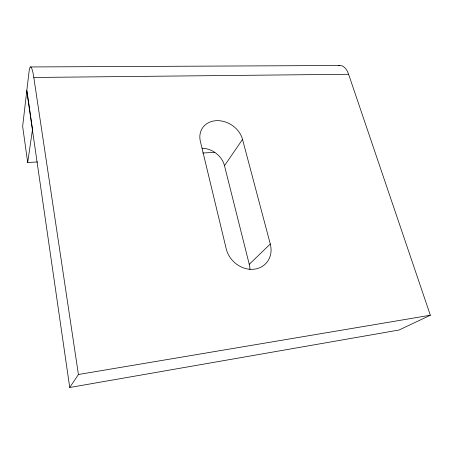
<?xml version="1.0" encoding="UTF-8"?>
<svg xmlns="http://www.w3.org/2000/svg" width="453" height="453" viewBox="0 0 453 453"><rect width="100%" height="100%" fill="white"/><g stroke="black" fill="none" stroke-linecap="round" stroke-linejoin="round"><path stroke-width="0.68" d="M69.728 387.496L26.761 90.843L29.117 71.223A23.845 3.046 86.3 0 1 33.799 77.474L78.42 374.506L69.728 387.496L399.002 330.033L430.35 315.237L348.6 74.269A20.034 10.634 -88.3 0 0 338.538 65.679M26.761 90.843L22.65 126.415L27.684 162.497L37.571 161.964M27.684 162.497L32.52 129.36L26.937 90.838M249.926 269.518A22.537 19.938 44.7 0 0 249.258 264.337L224.49 165.696L242.531 139.416A22.854 18.652 33.2 0 0 216.455 120.668A22.854 18.652 33.2 0 0 200.373 141.421L226.234 248.861A24.281 20.98 44 0 0 254.02 269.207A24.281 20.98 44 0 0 270.282 244.003L242.531 139.416M249.258 264.337L270.282 244.003M78.42 374.506L430.35 315.237M202.853 153.006L214.858 152.361M33.799 77.474L348.6 74.269M30.498 66.953L339.625 65.504M202.18 148.199A21.302 17.871 32.9 0 1 224.49 165.696"/></g></svg>
